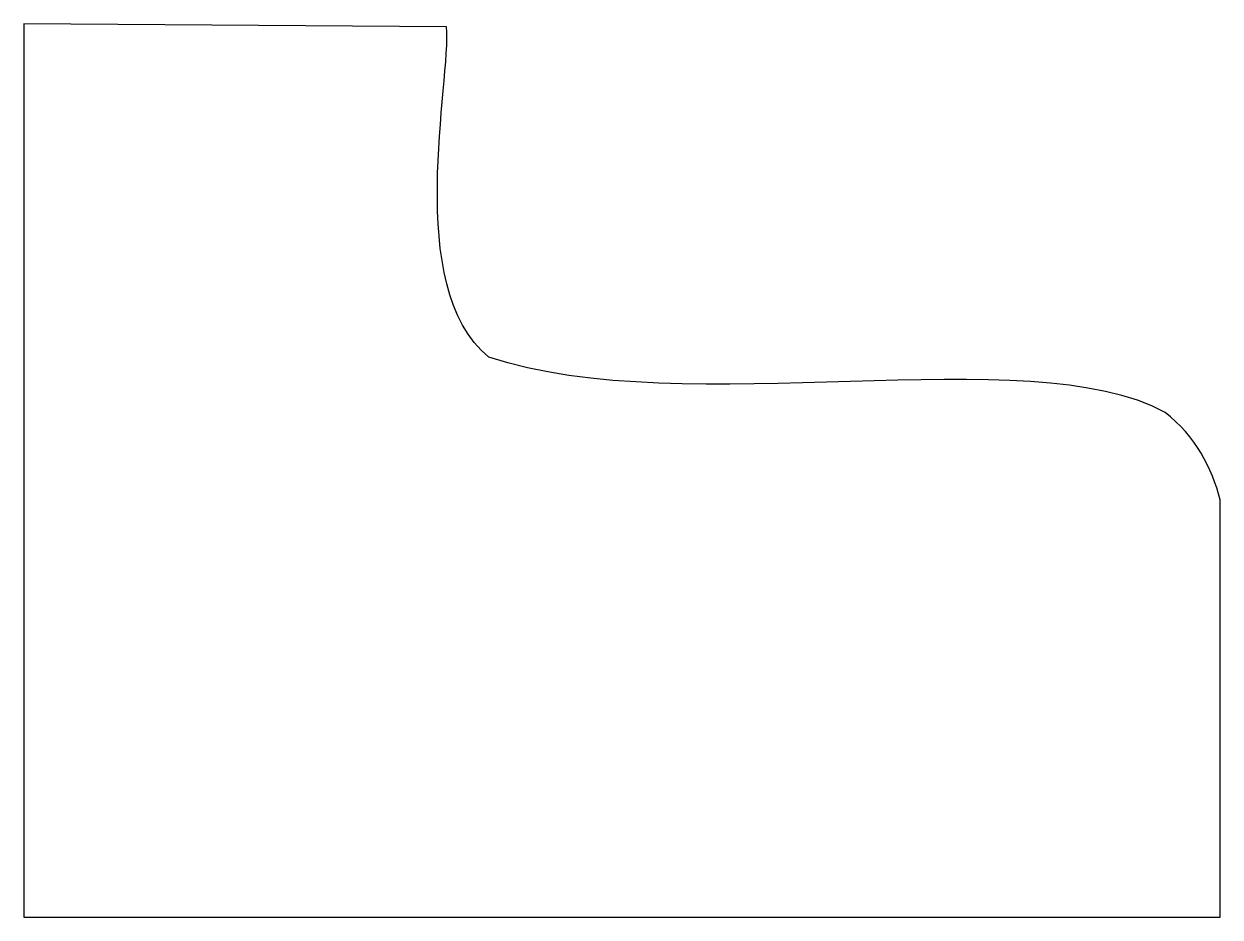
# Model space of a CAD drawing. Extents: x -932 to -369, y -70 to 350.
import ezdxf

# ---------------------------------------------------------------- set-up
doc = ezdxf.new("R2010")
doc.units = 0
doc.layers.add('Capa_1', color=7, linetype='CONTINUOUS')

msp = doc.modelspace()

# ---------------------------------------------------------------- linework, layer by layer
at = {"layer": 'Capa_1', "color": 3}
for points in [[(-931.783725, 349.662015), (-931.783725, -70.412925), (-369.182595, -70.412925), (-369.182595, 125.844435)], [(-733.030065, 348.280162), (-931.783725, 349.662015)]]:
    msp.add_lwpolyline(points, dxfattribs=at)
for points in [[(-713.147048, 192.964675), (-753.47265, 225.352625), (-730.626788, 323.566845), (-733.030065, 348.280162)], [(-395.0613, 166.912114), (-458.324348, 202.016418), (-620.295922, 161.879278), (-713.147048, 192.964675)], [(-369.182595, 125.844435), (-372.956603, 140.792625), (-380.578373, 155.836331), (-395.0613, 166.912114)]]:
    msp.add_open_spline(points, degree=3, dxfattribs=at)

doc.saveas('drawing.dxf')
